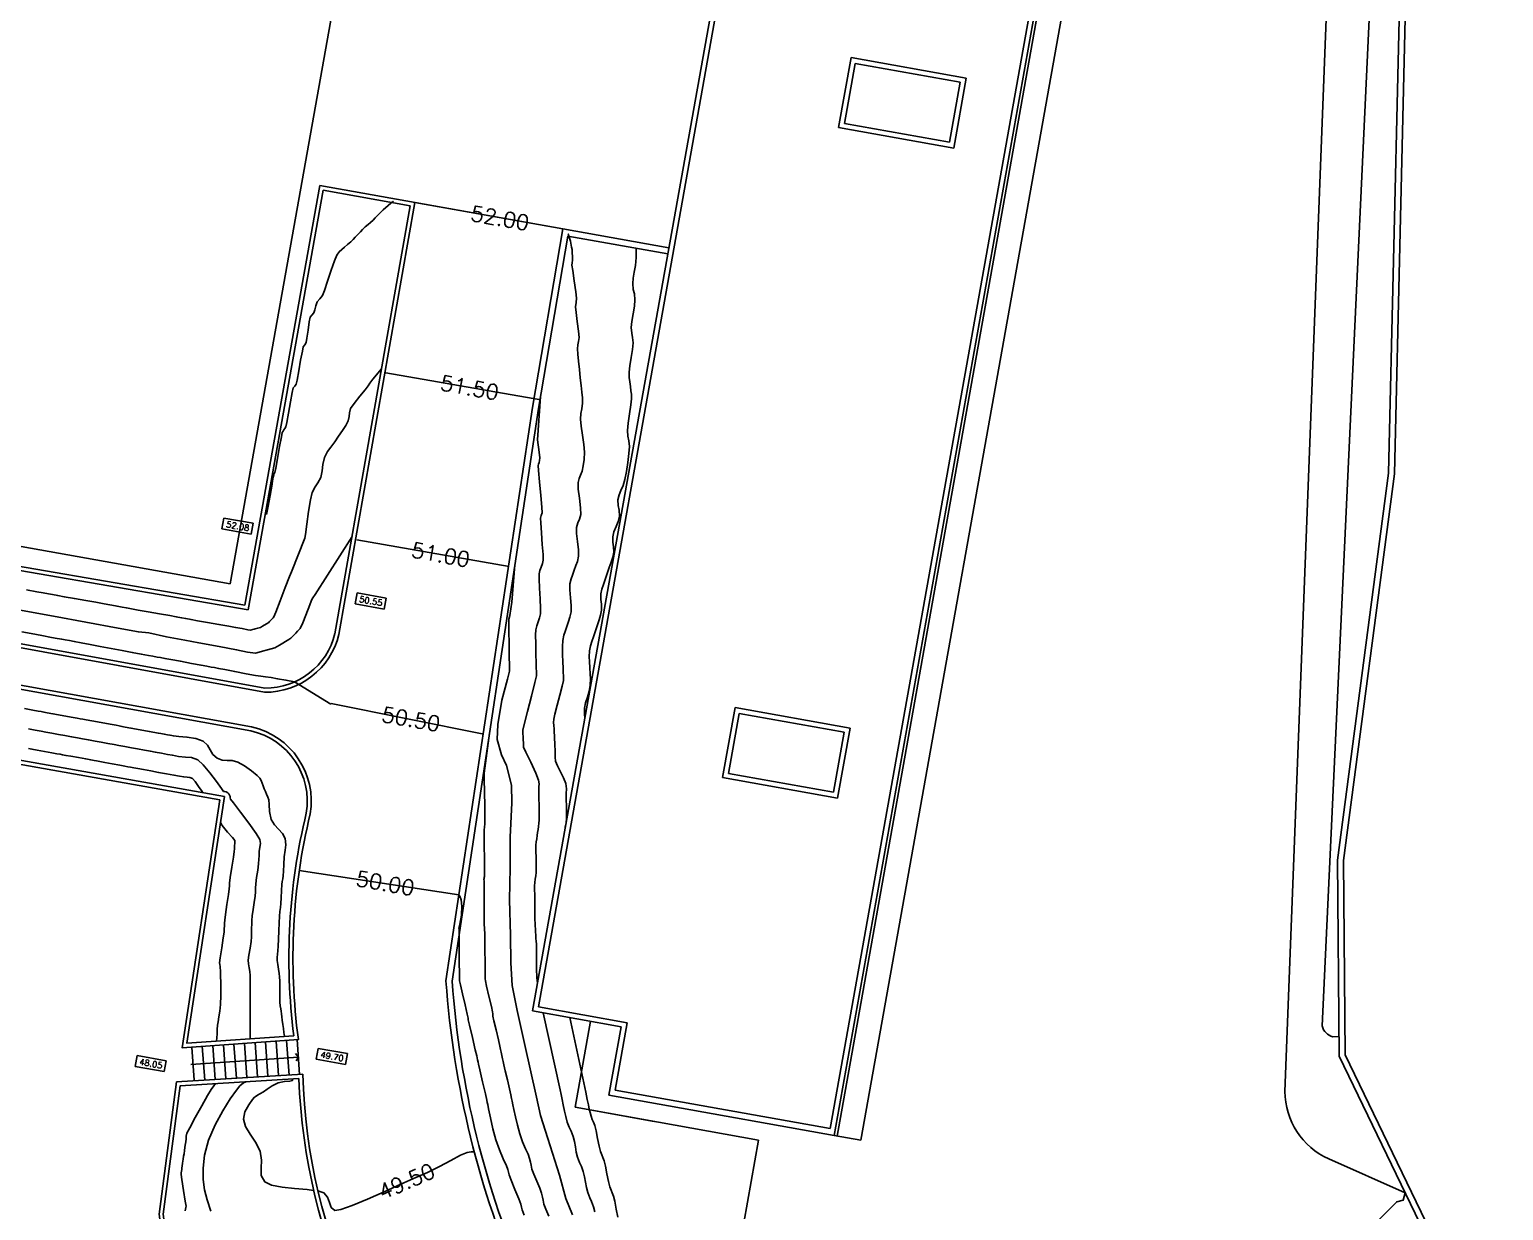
# Model space of a CAD drawing. Header units: millimetres. Extents: x -91430 to -91248, y -106326 to -106141.
# Drawn here: x -91320.3 to -91247.8, y -106292.9 to -106234.8 of the extents above; entities that cross this region are included whole.
import ezdxf
from ezdxf.enums import TextEntityAlignment as Align

# ---------------------------------------------------------------- set-up
doc = ezdxf.new("R2010")
doc.units = ezdxf.units.MM
doc.header["$MEASUREMENT"] = 0
doc.layers.get('0').update_dxf_attribs({"color": 152, "lineweight": 0})
doc.layers.add('Desenho base', color=7, linetype='Continuous')
doc.layers.add('Quadros', color=90, linetype='Continuous')
doc.styles.get("Standard").update_dxf_attribs({"font": 'simplex.shx'})

# ---------------------------------------------------------------- blocks, each defined once
blk = doc.blocks.new('COMPART')
for p, q in [((0.568, 0.16), (-0.289, 0.16)), ((-0.289, 0.16), (-0.289, -0.16)), ((0.568, 0.16), (0.568, -0.16)), ((0.568, -0.16), (-0.289, -0.16))]:
    blk.add_line(p, q)
blk.add_attdef('LEGENDA', text='', height=0.12).set_placement((0, 0), align=Align.BOTTOM_CENTER)

msp = doc.modelspace()

# ---------------------------------------------------------------- linework, layer by layer
at = {"layer": 'Desenho base', "ltscale": 0.03}
for p, q in [((-91280.722, -106289.234), (-91265.777, -106205.558)), ((-91280.916, -106288.895), (-91266.076, -106205.81)), ((-91280.497, -106239.626), (-91279.881, -106236.18)), ((-91280.206, -106239.424), (-91279.679, -106236.471)), ((-91279.881, -106236.18), (-91274.221, -106237.191)), ((-91279.679, -106236.471), (-91274.511, -106237.394)), ((-91275.038, -106240.347), (-91274.511, -106237.394)), ((-91274.836, -106240.637), (-91274.221, -106237.191)), ((-91280.497, -106239.626), (-91274.836, -106240.637)), ((-91280.206, -106239.424), (-91275.038, -106240.347)), ((-91286.211, -106271.62), (-91285.595, -106268.174)), ((-91285.921, -106271.418), (-91285.393, -106268.464)), ((-91279.935, -106269.185), (-91285.595, -106268.174)), ((-91280.225, -106269.387), (-91285.393, -106268.464)), ((-91280.752, -106272.341), (-91280.225, -106269.387)), ((-91280.55, -106272.631), (-91279.935, -106269.185)), ((-91286.211, -106271.62), (-91280.55, -106272.631)), ((-91285.921, -106271.418), (-91280.752, -106272.341)), ((-91295.559, -106283.105), (-91291.195, -106283.884)), ((-91291.195, -106283.884), (-91291.797, -106287.256)), ((-91290.905, -106283.682), (-91291.498, -106287.005)), ((-91289.336, -106287.696), (-91291.797, -106287.256)), ((-91291.498, -106287.005), (-91280.916, -106288.895)), ((-91289.336, -106287.696), (-91280.722, -106289.234))]:
    msp.add_line(p, q, dxfattribs=at)
at = {"layer": 'Desenho base', "linetype": 'Continuous'}
for p, q in [((-91295.559, -106283.105), (-91281.81, -106206.123)), ((-91295.269, -106282.903), (-91281.617, -106206.462)), ((-91266.223, -106208.907), (-91280.575, -106289.26)), ((-91279.409, -106289.469), (-91265.058, -106209.115)), ((-91295.559, -106283.105), (-91291.195, -106283.884)), ((-91295.269, -106282.903), (-91290.905, -106283.682)), ((-91280.722, -106289.234), (-91279.409, -106289.469))]:
    msp.add_line(p, q, dxfattribs=at)
at = {"layer": 'Desenho base'}
for p, q in [((-91310.132, -106286.415), (-91310.25, -106284.733)), ((-91309.613, -106286.383), (-91309.732, -106284.696)), ((-91309.094, -106286.352), (-91309.213, -106284.66)), ((-91308.575, -106286.32), (-91308.694, -106284.623)), ((-91308.056, -106286.288), (-91308.176, -106284.587)), ((-91307.537, -106286.257), (-91307.657, -106284.551)), ((-91307.018, -106286.225), (-91307.138, -106284.514)), ((-91312.211, -106286.512), (-91312.325, -106284.878)), ((-91311.689, -106286.51), (-91311.807, -106284.842)), ((-91311.17, -106286.479), (-91311.288, -106284.806)), ((-91310.651, -106286.447), (-91310.769, -106284.769)), ((-91307.078, -106285.37), (-91307.219, -106285.205)), ((-91307.078, -106285.37), (-91307.195, -106285.552)), ((-91307.078, -106285.37), (-91307.195, -106285.552))]:
    msp.add_line(p, q, dxfattribs=at)
for points in [[(-91252.158, -106324.465), (-91252.201, -106324.703), (-91247.783, -106325.503), (-91247.961, -106317.758), (-91249.245, -106303.101), (-91250.116, -106298.527), (-91251.375, -106293.957), (-91255.578, -106285.261), (-91255.658, -106275.695), (-91253.149, -106256.669), (-91251.91, -106204.107), (-91271.74, -106193.345), (-91284.562, -106185.548), (-91299.769, -106177.805), (-91307.323, -106174.258), (-91315.836, -106170.393), (-91326.311, -106166.163)], [(-91251.657, -106294.063), (-91255.877, -106285.331), (-91255.959, -106275.676), (-91253.448, -106256.645), (-91252.214, -106204.283), (-91271.889, -106193.605), (-91284.708, -106185.811), (-91299.901, -106178.074), (-91307.449, -106174.53), (-91315.955, -106170.669), (-91326.183, -106166.538)], [(-91310.441, -106262.089), (-91302.529, -106217.79)], [(-91309.713, -106263.134), (-91306.025, -106242.482)], [(-91309.548, -106263.365), (-91305.863, -106242.715)], [(-91305.863, -106242.715), (-91301.585, -106243.479)], [(-91301.354, -106243.317), (-91305.083, -106264.573)], [(-91301.585, -106243.479), (-91305.28, -106264.538)], [(-91310.441, -106262.089), (-91362.513, -106252.789)], [(-91312.376, -106285.741), (-91307.078, -106285.37)], [(-91312.376, -106285.741), (-91307.078, -106285.37)]]:
    msp.add_lwpolyline(points, dxfattribs=at)
at = {"layer": 'Desenho base', "flags": 128}
for points in [[(-91252.629, -106292.051), (-91256.383, -106290.389, -0.29352), (-91258.536, -106287.061), (-91256.207, -106226.599), (-91256.175, -106225.776, 0.386484), (-91257.991, -106223.672), (-91259.588, -106223.317)], [(-91253.988, -106225.5), (-91256.704, -106283.843, 0.282616), (-91256.181, -106284.373), (-91255.885, -106284.36), (-91255.885, -106284.36), (-91255.885, -106284.36), (-91255.885, -106284.36), (-91255.885, -106284.36), (-91255.885, -106284.36), (-91255.885, -106284.36), (-91255.885, -106284.36), (-91255.885, -106284.36), (-91255.885, -106284.36), (-91255.885, -106284.36), (-91255.885, -106284.36), (-91255.885, -106284.36), (-91255.885, -106284.36), (-91255.885, -106284.36), (-91255.885, -106284.36), (-91255.885, -106284.36), (-91255.885, -106284.36), (-91255.885, -106284.36), (-91255.885, -106284.36), (-91255.885, -106284.36), (-91255.885, -106284.36), (-91255.885, -106284.36), (-91255.885, -106284.36), (-91255.885, -106284.36)]]:
    msp.add_lwpolyline(points, format="xyb", dxfattribs=at)
for points in [[(-91306.025, -106242.482), (-91294.06, -106244.619)], [(-91308.645, -106258.673), (-91308.571, -106258.269), (-91308.475, -106257.743), (-91308.391, -106257.282), (-91308.347, -106257.038), (-91308.314, -106256.829), (-91308.294, -106256.713), (-91308.265, -106256.661), (-91308.235, -106256.61), (-91308.196, -106256.399), (-91308.107, -106255.912), (-91308.001, -106255.331), (-91307.911, -106254.842), (-91307.87, -106254.629), (-91307.834, -106254.569), (-91307.794, -106254.511), (-91307.744, -106254.441), (-91307.693, -106254.357), (-91307.652, -106254.148), (-91307.566, -106253.682), (-91307.466, -106253.13), (-91307.378, -106252.66), (-91307.332, -106252.442), (-91307.262, -106252.352), (-91307.193, -106252.262), (-91307.148, -106252.053), (-91307.065, -106251.607), (-91306.968, -106251.08), (-91306.884, -106250.63), (-91306.838, -106250.415), (-91306.766, -106250.314), (-91306.695, -106250.211), (-91306.658, -106249.999), (-91306.602, -106249.597), (-91306.543, -106249.19), (-91306.499, -106248.966), (-91306.413, -106248.855), (-91306.322, -106248.744), (-91306.277, -106248.6), (-91306.229, -106248.401), (-91306.159, -106248.213), (-91306.027, -106248.054), (-91305.891, -106247.896), (-91305.796, -106247.649), (-91305.642, -106247.188), (-91305.465, -106246.653), (-91305.303, -106246.181), (-91305.191, -106245.913), (-91305.066, -106245.748), (-91304.939, -106245.631), (-91304.81, -106245.519), (-91304.656, -106245.384), (-91304.503, -106245.249), (-91304.389, -106245.135), (-91304.285, -106245.025), (-91304.155, -106244.888), (-91304.03, -106244.754), (-91303.928, -106244.645), (-91303.796, -106244.515), (-91303.654, -106244.393), (-91303.535, -106244.299), (-91303.407, -106244.19), (-91303.296, -106244.079), (-91303.213, -106243.986), (-91303.104, -106243.872), (-91302.904, -106243.685), (-91302.669, -106243.47), (-91302.524, -106243.342), (-91302.422, -106243.263), (-91302.404, -106243.25)], [(-91301.354, -106243.317), (-91294.06, -106244.619)], [(-91293.799, -106244.869), (-91293.799, -106244.869), (-91293.699, -106245.217), (-91293.658, -106245.414), (-91293.634, -106245.52), (-91293.613, -106245.626), (-91293.602, -106245.773), (-91293.589, -106245.997), (-91293.585, -106246.158), (-91293.603, -106246.282), (-91293.618, -106246.405), (-91293.582, -106246.668), (-91293.504, -106247.179), (-91293.426, -106247.709), (-91293.39, -106248.029), (-91293.417, -106248.236), (-91293.445, -106248.444), (-91293.419, -106248.725), (-91293.358, -106249.18), (-91293.298, -106249.647), (-91293.271, -106249.964), (-91293.291, -106250.164), (-91293.325, -106250.323), (-91293.346, -106250.523), (-91293.334, -106250.774), (-91293.301, -106251.124), (-91293.256, -106251.53), (-91293.213, -106251.95), (-91293.172, -106252.326), (-91293.133, -106252.644), (-91293.105, -106252.924), (-91293.097, -106253.188), (-91293.128, -106253.471), (-91293.177, -106253.695), (-91293.203, -106253.977), (-91293.171, -106254.321), (-91293.1, -106254.766), (-91293.029, -106255.222), (-91292.997, -106255.602), (-91293.017, -106255.972), (-91293.063, -106256.273), (-91293.123, -106256.538), (-91293.194, -106256.742), (-91293.267, -106256.9), (-91293.319, -106257.104), (-91293.307, -106257.417), (-91293.252, -106257.875), (-91293.198, -106258.339), (-91293.187, -106258.669), (-91293.247, -106258.899), (-91293.331, -106259.077), (-91293.393, -106259.307), (-91293.388, -106259.606), (-91293.346, -106260.004), (-91293.304, -106260.407), (-91293.3, -106260.721), (-91293.351, -106260.977), (-91293.426, -106261.177), (-91293.513, -106261.419), (-91293.597, -106261.655), (-91293.666, -106261.843), (-91293.716, -106262.084), (-91293.719, -106262.381), (-91293.691, -106262.765), (-91293.663, -106263.153), (-91293.666, -106263.463), (-91293.719, -106263.725), (-91293.791, -106263.93), (-91293.875, -106264.179), (-91293.957, -106264.423), (-91294.025, -106264.617), (-91294.076, -106264.865), (-91294.092, -106265.168), (-91294.085, -106265.553), (-91294.069, -106265.932), (-91294.058, -106266.216), (-91294.044, -106266.441), (-91294.03, -106266.619), (-91294.04, -106266.84), (-91294.1, -106267.123), (-91294.216, -106267.567), (-91294.35, -106268.061), (-91294.464, -106268.49), (-91294.519, -106268.742), (-91294.525, -106268.912), (-91294.512, -106269.049), (-91294.497, -106269.221), (-91294.488, -106269.397), (-91294.482, -106269.542), (-91294.473, -106269.725), (-91294.464, -106269.91), (-91294.457, -106270.063), (-91294.448, -106270.255), (-91294.449, -106270.452), (-91294.451, -106270.616), (-91294.421, -106270.815), (-91294.33, -106271.04), (-91294.181, -106271.33), (-91294.028, -106271.636), (-91293.927, -106271.911), (-91293.889, -106272.179), (-91293.897, -106272.4), (-91293.904, -106272.678), (-91293.894, -106273.035), (-91293.887, -106273.377), (-91293.889, -106273.632), (-91293.912, -106273.843), (-91293.946, -106274.054), (-91293.955, -106274.125)], [(-91290.465, -106245.566), (-91290.46, -106246.021), (-91290.496, -106246.413), (-91290.554, -106246.744), (-91290.607, -106247.034), (-91290.63, -106247.304), (-91290.601, -106247.591), (-91290.547, -106247.819), (-91290.518, -106248.105), (-91290.545, -106248.423), (-91290.607, -106248.8), (-91290.67, -106249.172), (-91290.7, -106249.476), (-91290.678, -106249.743), (-91290.636, -106249.956), (-91290.614, -106250.223), (-91290.645, -106250.545), (-91290.709, -106250.953), (-91290.775, -106251.357), (-91290.807, -106251.667), (-91290.798, -106251.926), (-91290.771, -106252.135), (-91290.742, -106252.367), (-91290.715, -106252.585), (-91290.692, -106252.757), (-91290.685, -106252.975), (-91290.72, -106253.282), (-91290.791, -106253.722), (-91290.861, -106254.178), (-91290.894, -106254.532), (-91290.868, -106254.816), (-91290.819, -106255.042), (-91290.793, -106255.327), (-91290.813, -106255.668), (-91290.863, -106256.106), (-91290.933, -106256.563), (-91291.012, -106256.957), (-91291.105, -106257.252), (-91291.207, -106257.489), (-91291.297, -106257.707), (-91291.354, -106257.944), (-91291.347, -106258.23), (-91291.295, -106258.462), (-91291.286, -106258.748), (-91291.349, -106259.009), (-91291.451, -106259.266), (-91291.553, -106259.521), (-91291.616, -106259.77), (-91291.613, -106260.039), (-91291.571, -106260.258), (-91291.566, -106260.528), (-91291.613, -106260.769), (-91291.69, -106261.01), (-91291.785, -106261.273), (-91291.887, -106261.578), (-91291.986, -106261.873), (-91292.074, -106262.116), (-91292.145, -106262.339), (-91292.193, -106262.579), (-91292.196, -106262.862), (-91292.162, -106263.091), (-91292.164, -106263.374), (-91292.211, -106263.619), (-91292.282, -106263.853), (-91292.369, -106264.105), (-91292.464, -106264.401), (-91292.556, -106264.689), (-91292.637, -106264.923), (-91292.704, -106265.142), (-91292.751, -106265.386), (-91292.772, -106265.677), (-91292.758, -106265.913), (-91292.741, -106266.21), (-91292.722, -106266.513), (-91292.702, -106266.762), (-91292.716, -106267.072), (-91292.773, -106267.361), (-91292.861, -106267.653), (-91292.948, -106267.937), (-91293.001, -106268.202), (-91293.01, -106268.474), (-91292.988, -106268.693), (-91292.987, -106268.705)], [(-91306.76, -106259.832), (-91306.736, -106259.652), (-91306.668, -106259.147), (-91306.577, -106258.525), (-91306.481, -106257.949), (-91306.397, -106257.582), (-91306.262, -106257.315), (-91306.116, -106257.117), (-91305.978, -106256.85), (-91305.908, -106256.525), (-91305.882, -106256.212), (-91305.797, -106255.867), (-91305.649, -106255.576), (-91305.489, -106255.362), (-91305.291, -106255.091), (-91305.106, -106254.821), (-91304.911, -106254.545), (-91304.74, -106254.286), (-91304.625, -106254.07), (-91304.575, -106253.855), (-91304.566, -106253.672), (-91304.51, -106253.461), (-91304.337, -106253.201), (-91304.058, -106252.856), (-91303.79, -106252.535), (-91303.648, -106252.343), (-91303.562, -106252.208), (-91303.414, -106252.013), (-91303.414, -106252.013), (-91303.414, -106252.013), (-91302.986, -106251.498)], [(-91295.155, -106253.027), (-91302.776, -106251.701)], [(-91295.17, -106252.868), (-91295.307, -106254.996), (-91295.232, -106255.598), (-91295.201, -106255.878), (-91295.214, -106256.015), (-91295.233, -106256.118), (-91295.259, -106256.191), (-91295.283, -106256.263), (-91295.263, -106256.508), (-91295.213, -106257.069), (-91295.153, -106257.74), (-91295.104, -106258.315), (-91295.087, -106258.59), (-91295.128, -106258.718), (-91295.17, -106258.845), (-91295.158, -106259.081), (-91295.121, -106259.568), (-91295.077, -106260.145), (-91295.041, -106260.647), (-91295.033, -106260.914), (-91295.076, -106261.091), (-91295.139, -106261.259), (-91295.198, -106261.423), (-91295.239, -106261.589), (-91295.237, -106261.833), (-91295.216, -106262.292), (-91295.189, -106262.825), (-91295.169, -106263.292), (-91295.169, -106263.552), (-91295.217, -106263.759), (-91295.287, -106263.957), (-91295.353, -106264.149), (-91295.4, -106264.345), (-91295.407, -106264.591), (-91295.403, -106265.032), (-91295.393, -106265.538), (-91295.382, -106265.979), (-91295.376, -106266.223), (-91295.362, -106266.417), (-91295.365, -106266.608), (-91295.441, -106266.946), (-91295.608, -106267.608), (-91295.804, -106268.368), (-91295.968, -106269.002), (-91296.038, -106269.282), (-91296.036, -106269.378), (-91296.029, -106269.474), (-91296.024, -106269.574), (-91296.02, -106269.677), (-91296.015, -106269.781), (-91296.009, -106269.889), (-91296.009, -106270), (-91295.999, -106270.114), (-91295.885, -106270.364), (-91295.645, -106270.868), (-91295.399, -106271.402), (-91295.265, -106271.743), (-91295.239, -106271.928), (-91295.244, -106272.082), (-91295.249, -106272.274), (-91295.242, -106272.581), (-91295.233, -106273.036), (-91295.226, -106273.47), (-91295.227, -106273.715), (-91295.244, -106273.867), (-91295.267, -106274.019), (-91295.288, -106274.171), (-91295.308, -106274.324), (-91295.329, -106274.477), (-91295.349, -106274.631), (-91295.373, -106274.785), (-91295.391, -106274.939), (-91295.391, -106275.184), (-91295.386, -106275.609), (-91295.38, -106276.036), (-91295.381, -106276.289), (-91295.399, -106276.452), (-91295.425, -106276.615), (-91295.452, -106276.778), (-91295.469, -106276.942), (-91295.462, -106277.138), (-91295.445, -106277.367), (-91295.443, -106277.615), (-91295.443, -106277.993), (-91295.443, -106278.373), (-91295.44, -106278.627), (-91295.433, -106278.786), (-91295.425, -106278.913), (-91295.415, -106279.073), (-91295.406, -106279.233), (-91295.398, -106279.36), (-91295.389, -106279.52), (-91295.379, -106279.68), (-91295.371, -106279.807), (-91295.364, -106279.967), (-91295.361, -106280.208), (-91295.36, -106280.56), (-91295.359, -106280.914), (-91295.356, -106281.159), (-91295.352, -106281.327), (-91295.348, -106281.461), (-91295.329, -106281.627), (-91295.31, -106281.711)], [(-91304.427, -106259.747), (-91306.247, -106262.605), (-91306.366, -106262.771), (-91306.419, -106262.85), (-91306.606, -106263.329), (-91306.862, -106264.007), (-91306.996, -106264.285), (-91307.124, -106264.419), (-91307.206, -106264.508), (-91307.286, -106264.594), (-91307.444, -106264.764), (-91307.55, -106264.83), (-91308.011, -106265.103), (-91308.24, -106265.229), (-91308.603, -106265.332), (-91308.84, -106265.4), (-91309.014, -106265.453), (-91309.189, -106265.499), (-91309.586, -106265.441), (-91310.123, -106265.324), (-91310.978, -106265.166), (-91311.972, -106264.992), (-91312.669, -106264.861), (-91313.563, -106264.695), (-91314.44, -106264.494), (-91314.954, -106264.449), (-91315.954, -106264.26), (-91319.125, -106263.681), (-91322.403, -106263.082)], [(-91320.456, -106262.384), (-91319.953, -106262.472), (-91319.632, -106262.529), (-91319.378, -106262.576), (-91319.176, -106262.615), (-91318.921, -106262.663), (-91318.601, -106262.719), (-91318.101, -106262.807), (-91317.54, -106262.905), (-91317.039, -106262.993), (-91316.719, -106263.05), (-91316.463, -106263.098), (-91316.259, -106263.136), (-91316.003, -106263.185), (-91315.747, -106263.233), (-91315.541, -106263.272), (-91315.283, -106263.32), (-91314.962, -106263.377), (-91314.464, -106263.464), (-91313.907, -106263.562), (-91313.409, -106263.649), (-91313.088, -106263.707), (-91312.828, -106263.755), (-91312.622, -106263.794), (-91312.363, -106263.843), (-91312.043, -106263.9), (-91311.546, -106263.987), (-91310.991, -106264.084), (-91310.495, -106264.171), (-91310.174, -106264.228), (-91309.845, -106264.29), (-91309.571, -106264.343), (-91309.445, -106264.365), (-91309.385, -106264.35), (-91309.324, -106264.331), (-91309.263, -106264.313), (-91309.202, -106264.296), (-91309.14, -106264.278), (-91309.078, -106264.26), (-91309.014, -106264.244), (-91308.951, -106264.225), (-91308.838, -106264.161), (-91308.647, -106264.049), (-91308.537, -106263.983), (-91308.496, -106263.939), (-91308.456, -106263.895), (-91308.414, -106263.849), (-91308.371, -106263.803), (-91308.327, -106263.758), (-91308.284, -106263.709), (-91308.19, -106263.472), (-91307.977, -106262.921), (-91307.724, -106262.266), (-91307.512, -106261.718), (-91307.423, -106261.485), (-91306.76, -106259.832)], [(-91296.705, -106261.223), (-91304.21, -106259.912)], [(-91293.587, -106293.141), (-91293.916, -106292.328), (-91294.225, -106291.183), (-91294.812, -106289.381), (-91295.175, -106288.252), (-91295.364, -106287.346), (-91295.95, -106284.712), (-91296.307, -106283.089), (-91296.554, -106281.855), (-91296.627, -106280.737), (-91296.651, -106279.376), (-91296.691, -106277.63), (-91296.652, -106276.057), (-91296.664, -106274.546), (-91296.577, -106272.859), (-91296.591, -106271.99), (-91296.845, -106271.016), (-91297.084, -106270.493), (-91297.299, -106269.743), (-91297.261, -106269.008), (-91297.067, -106267.816), (-91296.797, -106266.781), (-91296.689, -106266.376), (-91296.705, -106265.373), (-91296.722, -106264.076), (-91296.724, -106263.824), (-91296.671, -106263.641), (-91296.571, -106262.985), (-91296.43, -106261.153)], [(-91320.69, -106264.443), (-91320.223, -106264.531), (-91319.698, -106264.63), (-91319.232, -106264.718), (-91318.943, -106264.772), (-91318.727, -106264.81), (-91318.555, -106264.84), (-91318.339, -106264.878), (-91318.11, -106264.92), (-91317.765, -106264.985), (-91317.329, -106265.067), (-91316.83, -106265.162), (-91316.294, -106265.262), (-91315.756, -106265.364), (-91315.251, -106265.459), (-91314.81, -106265.542), (-91314.461, -106265.608), (-91314.234, -106265.65), (-91314.024, -106265.687), (-91313.858, -106265.716), (-91313.649, -106265.753), (-91313.358, -106265.807), (-91312.882, -106265.897), (-91312.344, -106265.998), (-91311.869, -106266.088), (-91311.581, -106266.142), (-91311.376, -106266.178), (-91311.212, -106266.206), (-91311.006, -106266.243), (-91310.707, -106266.302), (-91310.21, -106266.402), (-91309.655, -106266.512), (-91309.183, -106266.6), (-91308.932, -106266.633), (-91308.699, -106266.665), (-91308.416, -106266.7), (-91308.101, -106266.751), (-91307.696, -106266.823), (-91307.263, -106266.909)], [(-91307.263, -106266.909), (-91305.483, -106267.999)], [(-91305.466, -106267.978), (-91297.957, -106269.476)], [(-91320.558, -106268.22), (-91320.149, -106268.295), (-91319.888, -106268.343), (-91319.729, -106268.372), (-91319.603, -106268.395), (-91319.444, -106268.425), (-91319.158, -106268.477), (-91318.707, -106268.56), (-91318.255, -106268.643), (-91317.969, -106268.695), (-91317.809, -106268.725), (-91317.682, -106268.748), (-91317.522, -106268.777), (-91317.236, -106268.83), (-91316.787, -106268.912), (-91316.337, -106268.995), (-91316.051, -106269.047), (-91315.89, -106269.077), (-91315.762, -106269.1), (-91315.601, -106269.13), (-91315.316, -106269.182), (-91314.869, -106269.264), (-91314.421, -106269.346), (-91314.135, -106269.399), (-91313.973, -106269.428), (-91313.845, -106269.452), (-91313.683, -106269.481), (-91313.521, -106269.511), (-91313.391, -106269.535), (-91313.228, -106269.565), (-91312.969, -106269.59), (-91312.568, -106269.627), (-91312.131, -106269.7), (-91311.767, -106269.833), (-91311.547, -106270.03), (-91311.416, -106270.256), (-91311.288, -106270.48), (-91311.08, -106270.671), (-91310.822, -106270.768), (-91310.587, -106270.781), (-91310.345, -106270.786), (-91310.065, -106270.859), (-91309.73, -106271.044), (-91309.389, -106271.288), (-91309.113, -106271.512), (-91308.975, -106271.643), (-91308.913, -106271.765), (-91308.868, -106271.9), (-91308.814, -106272.031), (-91308.759, -106272.165), (-91308.703, -106272.3), (-91308.646, -106272.439), (-91308.583, -106272.575), (-91308.529, -106272.72), (-91308.52, -106272.937), (-91308.505, -106273.288), (-91308.414, -106273.684), (-91308.259, -106273.942), (-91308.058, -106274.159), (-91307.865, -106274.372), (-91307.734, -106274.616), (-91307.694, -106274.922), (-91307.736, -106275.187), (-91307.781, -106275.519), (-91307.799, -106275.898), (-91307.814, -106276.218), (-91307.83, -106276.456), (-91307.851, -106276.607), (-91307.872, -106276.727), (-91307.892, -106276.879), (-91307.909, -106277.168), (-91307.923, -106277.541), (-91307.939, -106277.821), (-91307.967, -106278.017), (-91307.996, -106278.212), (-91308.011, -106278.442), (-91308.023, -106278.766), (-91308.039, -106279.16), (-91308.057, -106279.57), (-91308.071, -106279.918), (-91308.085, -106280.144), (-91308.113, -106280.308), (-91308.132, -106280.471), (-91308.122, -106280.628), (-91308.094, -106280.817), (-91308.062, -106281.048), (-91308.033, -106281.256), (-91308.009, -106281.423), (-91307.99, -106281.635), (-91307.985, -106281.878), (-91307.989, -106282.172), (-91307.994, -106282.455), (-91307.991, -106282.664), (-91307.972, -106282.847), (-91307.949, -106282.997), (-91307.93, -106283.114), (-91307.912, -106283.253), (-91307.893, -106283.391), (-91307.872, -106283.553), (-91307.844, -106283.762), (-91307.817, -106283.961), (-91307.79, -106284.162), (-91307.776, -106284.269), (-91307.767, -106284.339), (-91307.764, -106284.358)], [(-91320.358, -106269.222), (-91320.038, -106269.281), (-91319.741, -106269.335), (-91319.505, -106269.379), (-91319.208, -106269.433), (-91318.876, -106269.494), (-91318.575, -106269.549), (-91318.242, -106269.61), (-91317.944, -106269.665), (-91317.708, -106269.708), (-91317.41, -106269.763), (-91317.079, -106269.824), (-91316.78, -106269.878), (-91316.449, -106269.939), (-91316.15, -106269.994), (-91315.912, -106270.038), (-91315.613, -106270.092), (-91315.283, -106270.153), (-91314.988, -106270.207), (-91314.657, -106270.268), (-91314.357, -106270.323), (-91314.119, -106270.366), (-91313.819, -106270.421), (-91313.518, -106270.477), (-91313.278, -106270.521), (-91312.976, -106270.576), (-91312.641, -106270.606), (-91312.344, -106270.629), (-91312.028, -106270.75), (-91311.764, -106270.989), (-91311.436, -106271.38), (-91311.112, -106271.808), (-91310.863, -106272.153), (-91310.757, -106272.299), (-91310.694, -106272.311), (-91310.63, -106272.322), (-91310.557, -106272.372), (-91310.495, -106272.42), (-91310.468, -106272.485), (-91310.439, -106272.554), (-91310.434, -106272.611), (-91310.425, -106272.675), (-91310.278, -106272.866), (-91309.931, -106273.315), (-91309.512, -106273.867), (-91309.15, -106274.368), (-91308.972, -106274.664), (-91308.946, -106274.863), (-91308.973, -106275.035), (-91309.003, -106275.25), (-91309.011, -106275.463), (-91309.018, -106275.638), (-91309.035, -106275.857), (-91309.078, -106276.173), (-91309.136, -106276.529), (-91309.18, -106276.846), (-91309.194, -106277.065), (-91309.196, -106277.239), (-91309.21, -106277.458), (-91309.253, -106277.768), (-91309.309, -106278.113), (-91309.352, -106278.424), (-91309.368, -106278.644), (-91309.373, -106278.819), (-91309.38, -106279.04), (-91309.387, -106279.265), (-91309.392, -106279.45), (-91309.409, -106279.681), (-91309.456, -106280.009), (-91309.515, -106280.353), (-91309.544, -106280.603), (-91309.53, -106280.791), (-91309.498, -106280.979), (-91309.471, -106281.169), (-91309.451, -106281.362), (-91309.448, -106281.651), (-91309.447, -106282.242), (-91309.449, -106282.978), (-91309.451, -106283.7), (-91309.453, -106284.25), (-91309.453, -106284.47), (-91309.452, -106284.476)], [(-91297.677, -106269.432), (-91297.94, -106271.406), (-91297.938, -106271.466), (-91297.934, -106271.718), (-91297.925, -106272.316), (-91297.914, -106273.03), (-91297.905, -106273.628), (-91297.901, -106273.881), (-91297.91, -106273.949), (-91297.919, -106274.016), (-91297.928, -106274.085), (-91297.938, -106274.153), (-91297.936, -106274.391), (-91297.932, -106274.954), (-91297.927, -106275.625), (-91297.923, -106276.189), (-91297.922, -106276.431), (-91297.928, -106276.481), (-91297.935, -106276.531), (-91297.942, -106276.581), (-91297.949, -106276.632), (-91297.946, -106276.694), (-91297.941, -106276.762), (-91297.94, -106276.989), (-91297.938, -106277.512), (-91297.936, -106278.135), (-91297.934, -106278.662), (-91297.933, -106278.896), (-91297.928, -106278.98), (-91297.923, -106279.064), (-91297.918, -106279.148), (-91297.914, -106279.232), (-91297.908, -106279.317), (-91297.904, -106279.401), (-91297.902, -106279.62), (-91297.899, -106280.113), (-91297.896, -106280.698), (-91297.892, -106281.195), (-91297.89, -106281.423), (-91297.887, -106281.524), (-91297.879, -106281.625), (-91297.821, -106281.876), (-91297.701, -106282.382), (-91297.581, -106282.888), (-91297.523, -106283.143), (-91297.517, -106283.25), (-91297.511, -106283.356), (-91297.46, -106283.583), (-91297.353, -106284.04), (-91297.239, -106284.523), (-91297.168, -106284.832), (-91297.131, -106284.998), (-91297.103, -106285.13), (-91297.068, -106285.297), (-91297.033, -106285.463), (-91297.005, -106285.595), (-91296.968, -106285.761), (-91296.902, -106286.047), (-91296.798, -106286.492), (-91296.694, -106286.939), (-91296.627, -106287.23), (-91296.589, -106287.404), (-91296.56, -106287.543), (-91296.522, -106287.716), (-91296.474, -106287.956), (-91296.402, -106288.312), (-91296.306, -106288.732), (-91296.188, -106289.158), (-91296.048, -106289.546), (-91295.905, -106289.881), (-91295.782, -106290.156), (-91295.701, -106290.362), (-91295.657, -106290.548), (-91295.633, -106290.699), (-91295.589, -106290.885), (-91295.495, -106291.133), (-91295.35, -106291.478), (-91295.205, -106291.823), (-91295.11, -106292.075), (-91295.065, -106292.266), (-91295.041, -106292.421), (-91294.995, -106292.612), (-91294.902, -106292.86), (-91294.761, -106293.198)], [(-91320.353, -106270.189), (-91320.187, -106270.219), (-91319.939, -106270.264), (-91319.579, -106270.33), (-91319.219, -106270.396), (-91318.972, -106270.442), (-91318.809, -106270.472), (-91318.679, -106270.495), (-91318.515, -106270.525), (-91318.268, -106270.571), (-91317.905, -106270.637), (-91317.544, -106270.704), (-91317.297, -106270.749), (-91317.136, -106270.778), (-91317.008, -106270.802), (-91316.846, -106270.832), (-91316.599, -106270.877), (-91316.235, -106270.944), (-91315.871, -106271.01), (-91315.625, -106271.055), (-91315.466, -106271.085), (-91315.339, -106271.108), (-91315.179, -106271.137), (-91314.981, -106271.173), (-91314.697, -106271.226), (-91314.348, -106271.289), (-91313.955, -106271.361), (-91313.561, -106271.434), (-91313.208, -106271.498), (-91312.922, -106271.551), (-91312.724, -106271.587), (-91312.56, -106271.603), (-91312.429, -106271.613), (-91312.288, -106271.667), (-91312.156, -106271.811), (-91311.999, -106272.05), (-91311.819, -106272.302), (-91311.743, -106272.371)], [(-91310.905, -106273.817), (-91310.826, -106273.977), (-91310.57, -106274.303), (-91310.328, -106274.567), (-91310.21, -106274.712), (-91310.206, -106274.843), (-91310.224, -106274.981), (-91310.23, -106275.117), (-91310.239, -106275.259), (-91310.278, -106275.53), (-91310.353, -106276.035), (-91310.429, -106276.54), (-91310.467, -106276.813), (-91310.474, -106276.954), (-91310.481, -106277.095), (-91310.519, -106277.365), (-91310.594, -106277.864), (-91310.669, -106278.364), (-91310.707, -106278.635), (-91310.716, -106278.778), (-91310.72, -106278.921), (-91310.725, -106279.066), (-91310.734, -106279.218), (-91310.773, -106279.499), (-91310.849, -106280.005), (-91310.923, -106280.497), (-91310.956, -106280.735), (-91310.948, -106280.823), (-91310.935, -106280.91), (-91310.923, -106280.999), (-91310.913, -106281.089), (-91310.907, -106281.309), (-91310.9, -106281.786), (-91310.9, -106282.34), (-91310.914, -106282.791), (-91310.948, -106283.115), (-91310.993, -106283.399), (-91311.035, -106283.633), (-91311.061, -106283.808), (-91311.075, -106284.02), (-91311.081, -106284.233), (-91311.093, -106284.423), (-91311.103, -106284.592)], [(-91307.035, -106276.186), (-91307.035, -106276.186), (-91299.186, -106277.382), (-91299.138, -106277.46), (-91299.072, -106277.639), (-91299.031, -106277.95), (-91299.052, -106278.386), (-91299.131, -106278.839), (-91299.179, -106279.031), (-91299.176, -106279.088), (-91299.174, -106279.346), (-91299.169, -106279.957), (-91299.164, -106280.685), (-91299.16, -106281.296), (-91299.158, -106281.554), (-91299.154, -106281.624), (-91299.109, -106281.816), (-91299.003, -106282.268), (-91298.876, -106282.808), (-91298.77, -106283.261), (-91298.725, -106283.454), (-91298.721, -106283.537), (-91298.657, -106283.811), (-91298.517, -106284.41), (-91298.376, -106285.017), (-91298.306, -106285.316), (-91298.285, -106285.416), (-91298.263, -106285.516), (-91298.242, -106285.616), (-91298.22, -106285.716), (-91298.153, -106286.006), (-91298.016, -106286.596), (-91297.878, -106287.189), (-91297.809, -106287.488), (-91297.785, -106287.601), (-91297.76, -106287.714), (-91297.72, -106287.922), (-91297.631, -106288.361), (-91297.506, -106288.911), (-91297.357, -106289.452), (-91297.181, -106289.944), (-91296.996, -106290.389), (-91296.845, -106290.729), (-91296.77, -106290.904), (-91296.741, -106291.038), (-91296.712, -106291.173), (-91296.614, -106291.423), (-91296.425, -106291.886), (-91296.236, -106292.352), (-91296.136, -106292.609), (-91296.105, -106292.752), (-91296.074, -106292.895), (-91295.977, -106293.146)], [(-91295.03, -106283.199), (-91294.204, -106286.982), (-91294.154, -106287.221), (-91294.104, -106287.459), (-91294.046, -106287.722), (-91293.98, -106288.038), (-91293.927, -106288.291), (-91293.849, -106288.571), (-91293.752, -106288.826), (-91293.658, -106289.024), (-91293.563, -106289.28), (-91293.5, -106289.532), (-91293.452, -106289.795), (-91293.404, -106290.058), (-91293.342, -106290.307), (-91293.247, -106290.56), (-91293.155, -106290.756), (-91293.06, -106291.009), (-91292.998, -106291.261), (-91292.948, -106291.528), (-91292.899, -106291.794), (-91292.838, -106292.044), (-91292.744, -106292.294), (-91292.654, -106292.488), (-91292.561, -106292.738), (-91292.498, -106292.99)], [(-91293.724, -106283.433), (-91292.944, -106287.093), (-91292.866, -106287.458), (-91292.808, -106287.724), (-91292.765, -106287.93), (-91292.731, -106288.095), (-91292.68, -106288.277), (-91292.617, -106288.444), (-91292.556, -106288.572), (-91292.493, -106288.739), (-91292.432, -106288.999), (-91292.356, -106289.38), (-91292.279, -106289.761), (-91292.219, -106290.019), (-91292.157, -106290.184), (-91292.097, -106290.311), (-91292.035, -106290.475), (-91291.974, -106290.735), (-91291.897, -106291.119), (-91291.82, -106291.502), (-91291.759, -106291.761), (-91291.698, -106291.924), (-91291.639, -106292.05), (-91291.578, -106292.212), (-91291.517, -106292.472), (-91291.44, -106292.858), (-91291.362, -106293.244)], [(-91311.163, -106286.679), (-91311.245, -106286.781), (-91311.375, -106286.962), (-91311.545, -106287.258), (-91311.835, -106287.771), (-91312.158, -106288.352), (-91312.428, -106288.853), (-91312.562, -106289.124), (-91312.598, -106289.272), (-91312.609, -106289.396), (-91312.624, -106289.551), (-91312.646, -106289.704), (-91312.663, -106289.825), (-91312.685, -106289.978), (-91312.707, -106290.13), (-91312.725, -106290.251), (-91312.747, -106290.403), (-91312.774, -106290.59), (-91312.796, -106290.745), (-91312.808, -106290.828), (-91312.82, -106290.909), (-91312.831, -106290.989), (-91312.844, -106291.07), (-91312.854, -106291.152), (-91312.815, -106291.406), (-91312.731, -106291.932), (-91312.647, -106292.457), (-91312.609, -106292.708), (-91312.62, -106292.784), (-91312.635, -106292.86), (-91312.647, -106292.937)], [(-91309.671, -106286.587), (-91309.78, -106286.644), (-91309.958, -106286.786), (-91310.128, -106287.001), (-91310.43, -106287.429), (-91310.801, -106288.018), (-91311.178, -106288.712), (-91311.496, -106289.457), (-91311.693, -106290.196), (-91311.766, -106290.848), (-91311.763, -106291.4), (-91311.692, -106291.901), (-91311.562, -106292.401), (-91311.383, -106292.952)], [(-91307.373, -106286.447), (-91307.366, -106286.519), (-91307.502, -106286.552), (-91307.77, -106286.573), (-91308.077, -106286.641), (-91308.367, -106286.787), (-91308.621, -106286.957), (-91308.799, -106287.081), (-91308.976, -106287.189), (-91309.084, -106287.255), (-91309.164, -106287.298), (-91309.237, -106287.348), (-91309.335, -106287.462), (-91309.524, -106287.721), (-91309.707, -106288.064), (-91309.788, -106288.432), (-91309.688, -106288.792), (-91309.455, -106289.163), (-91309.183, -106289.562), (-91308.967, -106290.008), (-91308.897, -106290.453), (-91308.916, -106290.847), (-91308.903, -106291.197), (-91308.734, -106291.509), (-91308.409, -106291.671), (-91307.885, -106291.774), (-91307.263, -106291.842), (-91306.644, -106291.896), (-91306.328, -106291.935)], [(-91306.116, -106291.964), (-91305.824, -106292.054), (-91305.644, -106292.273), (-91305.554, -106292.535), (-91305.466, -106292.773), (-91305.293, -106292.921), (-91304.992, -106292.874), (-91304.427, -106292.672), (-91303.687, -106292.365), (-91302.859, -106292), (-91302.031, -106291.627), (-91301.293, -106291.294), (-91300.73, -106291.048), (-91300.131, -106290.762), (-91299.585, -106290.462), (-91299.107, -106290.206), (-91298.78, -106290.072), (-91298.572, -106290.033), (-91298.453, -106290.042), (-91298.42, -106290.053)], [(-91254.335, -106293.796), (-91253.036, -106292.494), (-91253.036, -106292.494), (-91252.715, -106292.41), (-91252.63, -106292.061), (-91252.629, -106292.051)]]:
    msp.add_lwpolyline(points, dxfattribs=at)
at = {"layer": 'Desenho base'}
for points in [[(-91288.852, -106245.55), (-91294.06, -106244.619), (-91295.566, -106253.406), (-91299.817, -106281.621, 0.085205), (-91296.113, -106296.7, 0.151512), (-91286.813, -106306.362, 0.082392), (-91271.466, -106311.481), (-91265.363, -106312.38), (-91261.893, -106312.906), (-91255.902, -106313.846), (-91255.902, -106313.846, -0.305594), (-91252.162, -106317.288), (-91251.663, -106320.55)], [(-91288.905, -106245.845), (-91293.816, -106244.968), (-91295.27, -106253.453), (-91299.515, -106281.633, 0.084976), (-91295.841, -106296.573, 0.151389), (-91286.67, -106306.098, 0.08237), (-91271.421, -106311.185), (-91265.318, -106312.083), (-91261.848, -106312.609), (-91255.856, -106313.55, -0.306256), (-91251.867, -106317.231), (-91251.351, -106320.603)], [(-91309.713, -106263.134), (-91309.713, -106263.134), (-91337.149, -106258.405), (-91337.744, -106262.141), (-91308.745, -106267.421, 0.347374), (-91305.083, -106264.573), (-91305.083, -106264.573, -0.541436), (-91305.083, -106264.573, 0.000081)], [(-91309.548, -106263.365), (-91309.548, -106263.365), (-91336.984, -106258.636), (-91337.516, -106261.979), (-91308.726, -106267.221, 0.345589), (-91305.279, -106264.531), (-91305.279, -106264.531)]]:
    msp.add_lwpolyline(points, format="xyb", dxfattribs=at)
for points in [[(-91310.939, -106272.717), (-91312.802, -106284.912), (-91307.079, -106284.51, -0.093888), (-91306.493, -106273.405, 0.398074), (-91309.386, -106269.123), (-91338.117, -106263.935), (-91338.747, -106267.777)], [(-91310.712, -106272.554), (-91312.567, -106284.695), (-91307.305, -106284.325, -0.092035), (-91306.689, -106273.365, 0.397138), (-91309.426, -106269.319), (-91337.953, -106264.168), (-91338.518, -106267.615)], [(-91306.861, -106286.215, 0.205556), (-91297.336, -106306.801, -0.661208), (-91297.513, -106307.32), (-91306.211, -106305.831, -0.397665), (-91313.178, -106298.905), (-91313.932, -106293.109), (-91313.069, -106286.595)], [(-91307.054, -106286.427, 0.203696), (-91297.469, -106306.95, -0.597388), (-91297.51, -106307.117), (-91306.191, -106305.631, -0.398668), (-91312.978, -106298.889), (-91313.73, -106293.109), (-91312.892, -106286.784)]]:
    msp.add_lwpolyline(points, format="xyb", close=True, dxfattribs=at)
at = {"layer": 'Quadros'}
for p, q in [((-91293.465, -106287.843), (-91292.709, -106283.614)), ((-91284.435, -106289.457), (-91293.465, -106287.843)), ((-91293.465, -106287.843), (-91289.576, -106288.538)), ((-91288.478, -106312.095), (-91284.435, -106289.457))]:
    msp.add_line(p, q, dxfattribs=at)

# ---------------------------------------------------------------- block references
at = {"layer": 'Desenho base'}
ref = msp.add_blockref('COMPART', (-91310.308, -106259.201), dxfattribs=dict(at, xscale=1.699999999963073, yscale=1.699999999941042, zscale=1.699999999956826, rotation=349.8734931160388))
ref.add_attrib('LEGENDA', '52.08', dxfattribs={"layer": '0', "height": 0.2974, "rotation": 349.87349}).set_placement((-91310.06, -106259.246), align=Align.MIDDLE_CENTER)
ref = msp.add_blockref('COMPART', (-91303.759, -106262.886), dxfattribs=dict(at, xscale=1.699999999963073, yscale=1.699999999941042, zscale=1.699999999956826, rotation=349.8734931160388))
ref.add_attrib('LEGENDA', '50.55', dxfattribs={"layer": '0', "height": 0.2974, "rotation": 349.87349}).set_placement((-91303.51, -106262.931), align=Align.MIDDLE_CENTER)
ref = msp.add_blockref('COMPART', (-91314.584, -106285.651), dxfattribs=dict(at, xscale=1.699999999963073, yscale=1.699999999941042, zscale=1.699999999956826, rotation=349.8734931160388))
ref.add_attrib('LEGENDA', '48.05', dxfattribs={"layer": '0', "height": 0.2974, "rotation": 349.87349}).set_placement((-91314.335, -106285.695), align=Align.MIDDLE_CENTER)
ref = msp.add_blockref('COMPART', (-91305.669, -106285.299), dxfattribs=dict(at, xscale=1.699999999963073, yscale=1.699999999941042, zscale=1.699999999956826, rotation=349.8734931160388))
ref.add_attrib('LEGENDA', '49.70', dxfattribs={"layer": '0', "height": 0.2974, "rotation": 349.87349}).set_placement((-91305.421, -106285.343), align=Align.MIDDLE_CENTER)

# ---------------------------------------------------------------- texts
at = {"layer": 'Desenho base', "char_height": 0.75, "width": 2.005, "attachment_point": 1}
for s, insert, rotation in [('52.00', (-91298.517, -106243.463), 349.87349), ('51.50', (-91300.01, -106251.806), 349.87349), ('51.00', (-91301.432, -106260.027), 349.87349), ('50.50', (-91302.891, -106268.12), 349.87349), ('50.00', (-91304.161, -106276.196), 349.87349), ('49.50', (-91303.232, -106291.719), 23.46884)]:
    msp.add_mtext(s, dxfattribs=dict(at, insert=insert, rotation=rotation))

doc.saveas('drawing.dxf')
